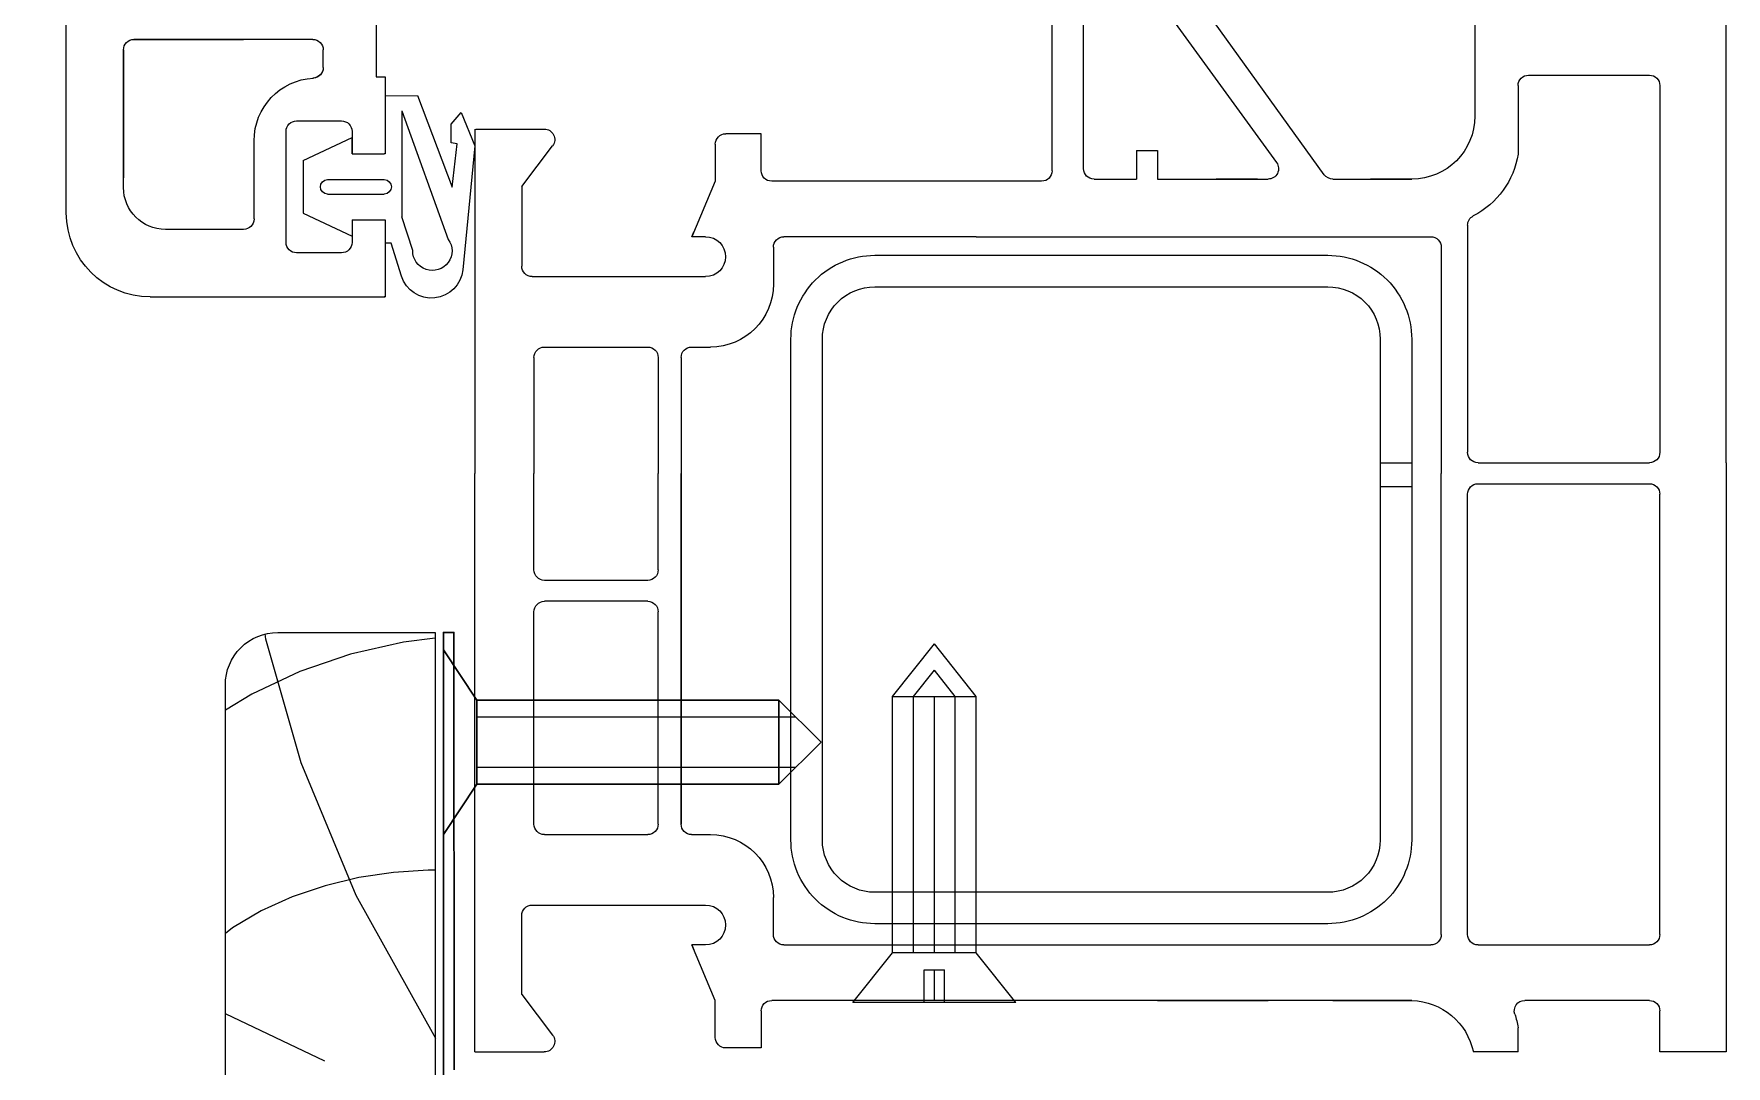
# Model space of a CAD drawing. Header units: millimetres. Extents: x 3616 to 17812, y 1698 to 9799.
# Drawn here: x 7607.6 to 7688.3, y 6817.7 to 6867 of the extents above; entities that cross this region are included whole.
import ezdxf

# ---------------------------------------------------------------- set-up
doc = ezdxf.new("R2010")
doc.units = ezdxf.units.MM
for name, color, linetype, lineweight in [('2', 5, 'Continuous', 30), ('3', 4, 'Continuous', 15), ('6', 191, 'Continuous', 30), ('d1', 4, 'Continuous', 5)]:
    doc.layers.add(name, color=color, linetype=linetype, lineweight=lineweight)
doc.layers.add('B', color=82, linetype='Continuous')
doc.layers.add('d', color=254, linetype='Continuous')

# ---------------------------------------------------------------- blocks, each defined once
blk = doc.blocks.new('5a')
at = {"layer": 'B', "linetype": 'Continuous'}
blk.add_lwpolyline([(-7.5, -60), (0, -60), (0, 0), (-7.5, 0, 0.414214), (-10, -2.5), (-10, -57.5, 0.414214)], format="xyb", close=True, dxfattribs=at)
at = {"layer": 'B', "linetype": 'ByBlock'}
for points in [[(-2.004, 0), (-0.872, -3.571)], [(-10, -14.045), (-9.744, -13.769), (-8.179, -12.505), (-6.464, -11.463), (-4.635, -10.639), (-2.724, -10.028), (-0.766, -9.627), (0, -9.55)], [(-4.714, -18.536), (-10, -11.689)], [(0, -36.383), (-1.443, -35.508), (-3.232, -33.995), (-4.433, -32.494), (-5.145, -31.029), (-5.465, -29.628), (-5.494, -28.315), (-5.328, -27.115), (-5.05, -26.048), (-4.675, -25.114), (-4.202, -24.306), (-3.631, -23.619), (-2.961, -23.045), (-2.191, -22.58), (-1.321, -22.217), (-0.349, -21.949), (0, -21.891)], [(-8.807, -27.274), (-10, -26.731)], [(-5.26, -39.562), (-10, -41.816)], [(0.028, -40.644), (-3.761, -47.457), (-6.391, -53.786), (-8.067, -59.68), (-8.108, -59.925)], [(0, -48.671), (-0.336, -48.672), (-1.984, -48.555), (-3.631, -48.308), (-5.249, -47.925), (-6.811, -47.401), (-8.291, -46.732), (-9.663, -45.911), (-10, -45.644)], [(0, -59.732), (-1.505, -59.54), (-4.03, -58.96), (-6.442, -58.131), (-8.734, -57.053), (-10, -56.29)]]:
    blk.add_lwpolyline(points, dxfattribs=at)
blk = doc.blocks.new('6.3.2')
at = {"layer": 'd'}
for p, q in [((-59.657, -10), (-56.349, -10)), ((-59.657, -10), (-59.657, -37.584)), ((-59.657, -10), (-59.657, -37.584)), ((-46.005, -10.192), (-47.695, -10.192)), ((-46.005, -11.953), (-46.005, -10.192)), ((-9.92, -10), (-9.92, -11.156)), ((-3.16, -10), (-3.16, -11.953)), ((0, -38.088), (0, -10)), ((-57.424, -12.738), (-55.951, -10.803)), ((-57.424, -12.738), (-55.951, -10.803)), ((-48.195, -10.692), (-48.195, -12.453)), ((-57.424, -12.738), (-57.424, -16.501)), ((-48.195, -12.453), (-49.315, -15.102)), ((-14.982, -12.453), (-45.505, -12.453)), ((-43.555, -12.453), (-45.083, -12.453)), ((-33.86, -12.352), (-41.64, -12.352)), ((-41.64, -12.352), (-39.75, -14.72)), ((-41.64, -12.352), (-39.75, -14.72)), ((-38.24, -12.352), (-38.24, -13.916)), ((-38.24, -12.352), (-38.24, -13.916)), ((-37.75, -12.446), (-37.75, -13.916)), ((-37.75, -12.446), (-37.75, -13.916)), ((-37.26, -12.352), (-37.26, -13.916)), ((-37.26, -12.352), (-37.26, -13.916)), ((-33.86, -12.352), (-35.75, -14.72)), ((-27.111, -12.453), (-21.839, -12.453)), ((-22.337, -12.453), (-24.312, -12.453)), ((-18.753, -12.453), (-14.982, -12.453)), ((-14.982, -12.453), (-16.957, -12.453)), ((-3.66, -12.453), (-9.602, -12.453)), ((-38.24, -13.916), (-37.26, -13.916)), ((-38.24, -13.916), (-37.26, -13.916)), ((-49.315, -15.102), (-49.213, -14.862)), ((-48.654, -15.102), (-49.315, -15.102)), ((-44.921, -15.102), (-14.08, -15.102)), ((-39.75, -14.72), (-39.75, -26.948)), ((-39.75, -14.72), (-39.75, -26.948)), ((-35.75, -14.72), (-39.75, -14.72)), ((-38.75, -14.72), (-38.75, -26.948)), ((-38.75, -14.72), (-38.75, -26.948)), ((-37.75, -14.72), (-37.75, -26.948)), ((-37.75, -14.72), (-37.75, -26.948)), ((-36.75, -14.72), (-36.75, -26.948)), ((-36.75, -14.72), (-36.75, -26.948)), ((-35.75, -14.72), (-35.75, -26.948)), ((-35.75, -14.72), (-35.75, -26.948)), ((-11.828, -15.102), (-3.66, -15.102)), ((-45.421, -15.602), (-45.421, -17.36)), ((-45.421, -15.602), (-45.421, -17.36)), ((-13.58, -15.602), (-13.58, -37.584)), ((-12.328, -15.602), (-12.328, -36.588)), ((-3.16, -15.602), (-3.16, -36.588)), ((-56.924, -17.001), (-48.654, -17.001)), ((-56.84, -20.86), (-56.84, -30.983)), ((-56.34, -20.36), (-51.415, -20.36)), ((-50.915, -20.86), (-50.915, -30.983)), ((-49.821, -20.86), (-49.821, -37.584)), ((-49.321, -20.36), (-48.421, -20.36)), ((-39.75, -26.948), (-37.75, -29.453)), ((-39.75, -26.948), (-35.75, -26.948)), ((-39.75, -26.948), (-37.75, -29.453)), ((-39.75, -26.948), (-35.75, -26.948)), ((-38.75, -26.948), (-37.75, -28.201)), ((-36.75, -26.948), (-37.75, -28.201)), ((-35.75, -26.948), (-37.75, -29.453)), ((-35.75, -26.948), (-37.75, -29.453)), ((-56.84, -32.983), (-56.84, -37.584)), ((-50.915, -32.983), (-50.915, -37.584)), ((-14.991, -36.941), (-16.491, -36.941)), ((-11.828, -37.088), (-3.66, -37.088)), ((-11.828, -37.088), (-3.66, -37.088)), ((-59.657, -54), (-59.657, -37.584)), ((-56.84, -43.106), (-56.84, -37.584)), ((-50.915, -43.106), (-50.915, -37.584)), ((-49.821, -43.106), (-49.821, -37.584)), ((-13.58, -48.364), (-13.58, -37.584)), ((-14.991, -38.066), (-16.491, -38.066)), ((-12.328, -49.413), (-12.328, -38.588)), ((-11.828, -38.088), (-3.66, -38.088)), ((-3.16, -56.07), (-3.16, -38.588)), ((0, -38.088), (0, -74.334)), ((-56.34, -43.606), (-51.415, -43.606)), ((-49.321, -43.606), (-48.421, -43.606)), ((-75.134, -46), (-63.93, -46)), ((-63.93, -46), (-63.977, -46)), ((-63.93, -46), (-63.977, -46)), ((-63.93, -49.671), (-63.93, -46)), ((-63.93, -49.671), (-63.93, -46)), ((-45.421, -48.364), (-45.421, -46.606)), ((-63.152, -46.986), (-63.648, -48.553)), ((-63.152, -46.986), (-63.648, -48.553)), ((-59.657, -53.198), (-60.229, -47.294)), ((-59.657, -53.198), (-60.229, -47.294)), ((-57.424, -51.262), (-57.424, -47.464)), ((-56.924, -46.964), (-48.654, -46.964)), ((-62.62, -48.204), (-63.132, -49.82)), ((-62.62, -48.204), (-63.132, -49.82)), ((-70.684, -49.212), (-74.41, -49.212)), ((-67.843, -49.989), (-65.511, -48.885)), ((-67.843, -49.989), (-65.511, -48.885)), ((-65.511, -49.671), (-65.511, -48.885)), ((-65.511, -49.671), (-65.511, -48.885)), ((-63.648, -48.553), (-63.93, -48.553)), ((-63.93, -49.671), (-63.93, -48.553)), ((-63.648, -48.553), (-63.93, -48.553)), ((-63.93, -49.671), (-63.93, -48.553)), ((-63.132, -54.872), (-60.925, -48.741)), ((-63.132, -54.872), (-60.925, -48.741)), ((-48.195, -51.513), (-49.315, -48.864)), ((-49.315, -48.864), (-49.213, -49.104)), ((-48.654, -48.864), (-49.315, -48.864)), ((-35.75, -48.864), (-44.921, -48.864)), ((-35.75, -48.864), (-14.08, -48.864)), ((-79.134, -50), (-79.134, -100.023)), ((-70.184, -49.712), (-70.184, -53.436)), ((-67.843, -52.498), (-67.843, -49.989)), ((-67.843, -52.498), (-67.843, -49.989)), ((-65.511, -49.671), (-63.93, -49.671)), ((-65.511, -49.671), (-63.977, -49.671)), ((-65.511, -49.671), (-63.93, -49.671)), ((-65.511, -49.671), (-63.977, -49.671)), ((-63.132, -54.872), (-63.132, -49.82)), ((-63.132, -54.872), (-63.132, -49.82)), ((-76.41, -51.212), (-76.41, -57.772)), ((-66.677, -50.9), (-63.977, -50.9)), ((-66.677, -50.9), (-63.977, -50.9)), ((-66.677, -51.587), (-63.977, -51.587)), ((-66.677, -51.587), (-63.977, -51.587)), ((-62.389, -55.593), (-60.731, -51.225)), ((-62.389, -55.593), (-60.731, -51.225)), ((-60.737, -51.227), (-60.502, -53.291)), ((-60.737, -51.227), (-60.502, -53.291)), ((-57.424, -51.262), (-55.951, -53.197)), ((-48.195, -53.274), (-48.195, -51.513)), ((-32.636, -51.513), (-45.505, -51.513)), ((-43.555, -51.513), (-45.083, -51.513)), ((-30.136, -51.613), (-28.111, -51.613)), ((-28.111, -52.971), (-28.111, -51.613)), ((-27.111, -52.971), (-27.111, -51.613)), ((-27.111, -51.613), (-21.839, -51.613)), ((-22.337, -51.613), (-24.312, -51.613)), ((-18.753, -51.613), (-14.982, -51.613)), ((-14.982, -51.613), (-16.957, -51.613)), ((-76.41, -57.772), (-76.41, -51.674)), ((-76.41, -57.772), (-76.41, -51.674)), ((-46.005, -52.013), (-46.005, -53.774)), ((-32.136, -52.013), (-32.136, -68.27)), ((-19.158, -51.821), (-31.231, -68.562)), ((-30.636, -52.113), (-30.636, -63.531)), ((-29.732, -63.825), (-21.435, -52.407)), ((-67.843, -52.498), (-65.511, -53.601)), ((-67.843, -52.498), (-65.511, -53.601)), ((-65.511, -52.816), (-65.511, -53.601)), ((-65.511, -52.816), (-63.977, -52.816)), ((-65.511, -52.816), (-63.977, -52.816)), ((-65.511, -52.816), (-65.511, -53.601)), ((-65.511, -52.816), (-63.977, -52.816)), ((-65.511, -52.816), (-63.977, -52.816)), ((-63.93, -52.816), (-63.977, -52.816)), ((-63.93, -52.816), (-63.977, -52.816)), ((-63.93, -56.49), (-63.93, -52.816)), ((-63.93, -55.59), (-63.93, -52.816)), ((-63.93, -56.49), (-63.93, -52.816)), ((-63.93, -55.59), (-63.93, -52.816)), ((-60.314, -54.793), (-59.657, -53.198)), ((-60.314, -54.793), (-59.657, -53.198)), ((-28.111, -52.971), (-27.111, -52.971)), ((-9.92, -56.07), (-9.92, -52.81)), ((-60.502, -53.291), (-60.784, -53.338)), ((-60.502, -53.291), (-60.784, -53.338)), ((-60.784, -53.338), (-60.784, -54.23)), ((-60.784, -53.338), (-60.784, -54.23)), ((-59.614, -54), (-56.349, -54)), ((-46.005, -53.774), (-47.695, -53.774)), ((-60.784, -54.23), (-60.314, -54.793)), ((-60.784, -54.23), (-60.314, -54.793)), ((-11.982, -69.266), (-11.982, -54.613)), ((-63.93, -55.59), (-62.389, -55.593)), ((-63.93, -55.59), (-62.389, -55.593)), ((-66.883, -56.931), (-66.883, -57.772)), ((-66.883, -56.931), (-66.883, -57.772)), ((-64.361, -56.49), (-63.93, -56.49)), ((-64.361, -56.49), (-63.93, -56.49)), ((-64.361, -65.788), (-64.361, -56.49)), ((-64.361, -65.788), (-64.361, -56.49)), ((-9.42, -56.57), (-3.66, -56.57)), ((-67.383, -58.272), (-75.91, -58.272)), ((-75.91, -58.272), (-70.684, -58.272)), ((-67.383, -58.272), (-75.91, -58.272)), ((-75.91, -58.272), (-70.684, -58.272))]:
    blk.add_line(p, q, dxfattribs=at)
at = {"layer": 'd', "linetype": 'Continuous'}
for p, q in [((-9.92, -10), (-12.053, -10)), ((0, -10), (-3.16, -10)), ((-49.821, -43.106), (-49.821, -20.86)), ((-51.415, -31.483), (-56.34, -31.483)), ((-51.415, -32.483), (-56.34, -32.483))]:
    blk.add_line(p, q, dxfattribs=at)
at = {"layer": 'd'}
for points in [[(-39.75, -47.979), (-18.991, -47.979, 0.414214), (-14.991, -43.979), (-14.991, -20.111, 0.414214), (-18.991, -16.111), (-40.588, -16.111, 0.414214), (-44.588, -20.111), (-44.588, -43.979, 0.414214), (-40.588, -47.979), (-39.75, -47.979)], [(-39.75, -46.479), (-18.991, -46.479, 0.414214), (-16.491, -43.979), (-16.491, -20.111, 0.414214), (-18.991, -17.611), (-40.588, -17.611, 0.414214), (-43.088, -20.111), (-43.088, -43.979, 0.414214), (-40.588, -46.479), (-39.75, -46.479)], [(-65.511, -49.671), (-65.511, -48.597, 0.414214), (-66.011, -48.097), (-68.16, -48.097, 0.414214), (-68.66, -48.597), (-68.66, -53.889, 0.414214), (-68.16, -54.389), (-66.011, -54.389, 0.414214), (-65.511, -53.889), (-65.511, -52.816)], [(-65.511, -49.671), (-65.511, -48.597, 0.414214), (-66.011, -48.097), (-68.16, -48.097, 0.414214), (-68.66, -48.597), (-68.66, -53.889, 0.414214), (-68.16, -54.389), (-66.011, -54.389, 0.414214), (-65.511, -53.889), (-65.511, -52.816)]]:
    blk.add_lwpolyline(points, format="xyb", dxfattribs=at)
for centre, radius, start, end in [((-56.349, -10.5), 0.5, 322.72038, 90), ((-47.695, -10.692), 0.5, 90, 180), ((-15.078, -9.363), 3.092, 271.77839, 348.10915), ((-13.899, -10.526), 4.029, 341.63676, 351.0075), ((-45.505, -11.953), 0.5, 180, 270), ((-9.602, -11.953), 0.5, 161.63676, 270), ((-3.66, -11.953), 0.5, 270, 360), ((-48.654, -16.051), 0.95, 270, 90), ((-44.921, -15.602), 0.5, 90, 180), ((-44.921, -15.602), 0.5, 90, 180), ((-14.08, -15.602), 0.5, 0, 90), ((-11.828, -15.602), 0.5, 90, 180), ((-3.66, -15.602), 0.5, 0, 90), ((-56.924, -16.501), 0.5, 180, 270), ((-48.421, -17.36), 3, 270, 0), ((-48.421, -17.36), 3, 270, 0), ((-56.34, -20.86), 0.5, 90, 180), ((-51.415, -20.86), 0.5, 0, 90), ((-49.321, -20.86), 0.5, 90, 180), ((-11.828, -36.588), 0.5, 180, 270), ((-3.66, -36.588), 0.5, 270, 0), ((-11.828, -38.588), 0.5, 90, 180), ((-3.66, -38.588), 0.5, 0, 90), ((-56.34, -43.106), 0.5, 180, 270), ((-51.415, -43.106), 0.5, 270, 0), ((-49.321, -43.106), 0.5, 180, 270), ((-48.421, -46.606), 3, 0, 90), ((-61.722, -47.438), 1.5, 5.53232, 162.43697), ((-61.722, -47.438), 1.5, 5.53232, 162.43697), ((-75.134, -50), 4, 90, 180), ((-61.683, -48.191), 0.937, 324.09346, 180.78048), ((-61.683, -48.191), 0.937, 324.09346, 180.78048), ((-56.924, -47.464), 0.5, 90, 180), ((-48.654, -47.914), 0.95, 270, 90), ((-44.921, -48.364), 0.5, 180, 270), ((-14.08, -48.364), 0.5, 270, 0), ((-74.41, -51.212), 2, 90, 180), ((-70.684, -49.712), 0.5, 0, 90), ((-70.684, -49.712), 0.5, 0, 90), ((-11.828, -49.413), 0.5, 180, 242.77288), ((-13.899, -53.439), 4.029, 8.9925, 62.77288), ((-66.677, -51.243), 0.343, 90, 270), ((-66.677, -51.243), 0.343, 90, 270), ((-63.977, -51.243), 0.343, 270, 90), ((-63.977, -51.243), 0.343, 270, 90), ((-45.505, -52.013), 0.5, 90, 180), ((-32.636, -52.013), 0.5, 0, 90), ((-30.136, -52.113), 0.5, 90, 180), ((-21.839, -52.113), 0.5, 323.99518, 90), ((-18.753, -52.113), 0.5, 90, 144.20372), ((-14.982, -54.613), 3, 0, 90), ((-56.349, -53.5), 0.5, 270, 37.27962), ((-67.184, -53.436), 3, 180, 266.74288), ((-47.695, -53.274), 0.5, 180, 270), ((-67.383, -56.931), 0.5, 0, 90), ((-67.383, -56.931), 0.5, 0, 86.74288), ((-9.42, -56.07), 0.5, 180, 270), ((-3.66, -56.07), 0.5, 270, 0), ((-75.91, -57.772), 0.5, 180, 270), ((-75.91, -57.772), 0.5, 180, 270), ((-75.91, -57.772), 0.5, 180, 270), ((-75.91, -57.772), 0.5, 180, 270), ((-67.383, -57.772), 0.5, 270, 0), ((-67.383, -57.772), 0.5, 270, 0)]:
    blk.add_arc(centre, radius, start, end, dxfattribs=at)
at = {"layer": 'd', "linetype": 'Continuous'}
for centre, start, end in [((-56.34, -30.983), 180, 270), ((-51.415, -30.983), 270, 0), ((-56.34, -32.983), 90, 180), ((-51.415, -32.983), 0, 90)]:
    blk.add_arc(centre, 0.5, start, end, dxfattribs=at)
blk = doc.blocks.new('a4')
at = {"layer": '2'}
for p, q in [((-0.5, 1), (0, 1.126)), ((0, 1.126), (0.5, 1)), ((-0.5, 0.1), (-0.5, 1)), ((-0.5, 1), (0.5, 1)), ((0.5, 1), (0.5, 0.1)), ((-1.1, 0), (-0.5, 0.1)), ((0.5, 0.1), (-0.5, 0.1)), ((1.1, 0), (0.5, 0.1)), ((-1.1, 0), (1.1, 0))]:
    blk.add_line(p, q, dxfattribs=at)
at = {"layer": '3'}
for p, q in [((-0.3, 0.1), (-0.3, 1.0504)), ((0.3, 0.1), (0.3, 1.0504))]:
    blk.add_line(p, q, dxfattribs=at)

msp = doc.modelspace()

# ---------------------------------------------------------------- linework, layer by layer
at = {"layer": '6'}
msp.add_lwpolyline([(7627.172, 6817.057), (7627.161, 6838.414), (7627.661, 6838.414), (7627.672, 6817.557)], dxfattribs=at)
at = {"layer": 'd1'}
msp.add_spline([(7378.661, 6775.051), (7446.357, 6831.376), (7556.587, 6764.451), (7628.661, 6775.051)], degree=3, dxfattribs=at)

# ---------------------------------------------------------------- block references
at = {"layer": '6', "xscale": -4, "yscale": 16, "zscale": 4, "rotation": 270}
msp.add_blockref('a4', (7627.161, 6833.184), dxfattribs=at)
at = {"layer": 'd', "linetype": 'Continuous', "xscale": -1, "rotation": 180}
for name, p in [('6.3.2', (7688.318, 6808.414)), ('5a', (7626.766, 6778.414))]:
    msp.add_blockref(name, p, dxfattribs=at)

doc.saveas('drawing.dxf')
